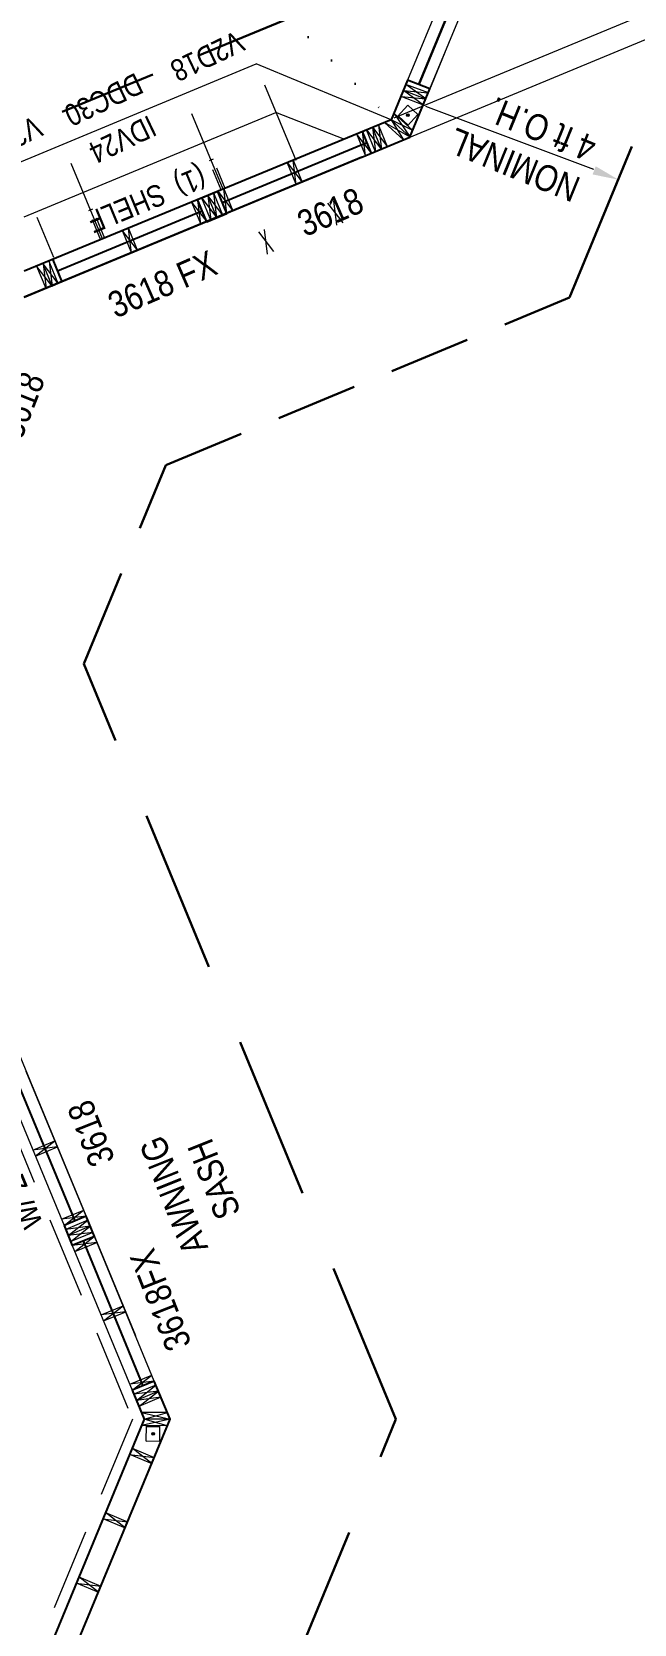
# Model space of a CAD drawing. Header units: inches. Extents: x -10188 to 9179, y -281 to 6710.
# Drawn here: x 4295.7 to 4434.2, y 1046 to 1411.8 of the extents above; entities that cross this region are included whole.
import ezdxf

# ---------------------------------------------------------------- set-up
doc = ezdxf.new("R2010")
doc.units = ezdxf.units.IN
doc.header["$MEASUREMENT"] = 0
for name, pattern in [('ACAD_ISO07W100', [3, 0, -3]), ('CENTER', [2, 1.25, -0.25, 0.25, -0.25]), ('HIDDEN', [0.375, 0.25, -0.125])]:
    doc.linetypes.add(name, pattern=pattern)
for name, color, linetype, lineweight in [('BALCONY', 7, 'Continuous', 9), ('BUILT-INS', 6, 'Continuous', 9), ('CONCRETE', 7, 'Continuous', 20), ('DOORS', 7, 'Continuous', 30), ('FOUNDATION', 7, 'HIDDEN', 20), ('GRID', 1, 'CENTER', 20), ('LITE COVE', 7, 'HIDDEN', 30), ('ROOF BEAMS', 3, 'HIDDEN', 30), ('ROOFLINE', 7, 'HIDDEN', 30), ('WALL FRAMING', 7, 'Continuous', 30), ('WINDOWS', 5, 'Continuous', 30)]:
    doc.layers.add(name, color=color, linetype=linetype, lineweight=lineweight)
doc.layers.add('WALLS', color=5, linetype='Continuous')
doc.styles.add('ARCHENTLTD', font='technical.ttf', dxfattribs={"height": 0.1875})
doc.dimstyles.new('ARCHENTLTD', dxfattribs={"dimscale": 0.05, "dimtxt": 0.1875, "dimasz": 3, "dimexe": 9, "dimexo": 1, "dimgap": 2.5, "dimtad": 0, "dimdec": 1, "dimzin": 1, "dimdsep": 46, "dimlunit": 4, "dimtxsty": 'ARCHENTLTD', "dimblk": 'ARCHTICK', "dimcen": 6, "dimclrd": 256, "dimclre": 256, "dimclrt": 256, "dimaunit": 1, "dimadec": 0, "dimazin": 0, "dimtfac": 1, "dimtdec": 1, "dimtofl": 0, "dimtmove": 1, "dimatfit": 3, "dimldrblk": 'ARCHTICK', "dimfxl": 1, "dimfrac": 2, "dimtolj": 1, "dimtzin": 0, "dimlwd": 9, "dimlwe": 9, "dimarcsym": 0})

# ---------------------------------------------------------------- blocks, each defined once
blk = doc.blocks.new('_ArchTick')
at = {"color": 0, "linetype": 'ByBlock', "const_width": 0.15}
blk.add_lwpolyline([(-0.5, -0.5), (0.5, 0.5)], dxfattribs=at)

msp = doc.modelspace()

# ---------------------------------------------------------------- hatches: boundary and pattern name
at = {"layer": 'WALL FRAMING', "lineweight": 9, "ltscale": 150}
for points in [[(4382.15, 1392.97, 1), (4382.15, 1392.35, 1)], [(4323.57, 1090.06, 1), (4323.57, 1089.44, 1)]]:
    msp.add_hatch(color=256, dxfattribs=at).paths.add_polyline_path(points)

# ---------------------------------------------------------------- linework, layer by layer
at = {"layer": 'BALCONY', "lineweight": 20, "ltscale": 50}
msp.add_line((4379.02, 1392.08), (4495.95, 1440.48), dxfattribs=at)
at = {"layer": 'BALCONY', "color": 3, "linetype": 'ByBlock', "lineweight": 20, "ltscale": 50}
msp.add_line((4381.12, 1387), (4500.16, 1436.27), dxfattribs=at)
at = {"layer": 'BUILT-INS', "color": 6, "linetype": 'Continuous', "lineweight": 9, "ltscale": 5}
for p, q in [((4282.8, 1377.68), (4347.23, 1404.42)), ((4293.94, 1369.31), (4351.77, 1393.31))]:
    msp.add_line(p, q, dxfattribs=at)
at = {"layer": 'BUILT-INS', "color": 6, "linetype": 'HIDDEN', "lineweight": 9, "ltscale": 75}
for p, q in [((4356.43, 1382.26), (4347.23, 1404.42)), ((4339.68, 1375.66), (4330.6, 1397.52)), ((4311.94, 1364.23), (4302.9, 1386.02))]:
    msp.add_line(p, q, dxfattribs=at)
at = {"layer": 'BUILT-INS', "color": 6, "linetype": 'Continuous', "lineweight": 9, "ltscale": 75}
for p, q in [((4378.3, 1391.57), (4347.23, 1404.42)), ((4367.64, 1387.07), (4351.77, 1393.31))]:
    msp.add_line(p, q, dxfattribs=at)
at = {"layer": 'BUILT-INS', "linetype": 'Continuous', "lineweight": 9, "ltscale": 40}
for p, q in [((4337.36, 1382.54), (4336.44, 1382.16)), ((4309.65, 1371.04), (4308.73, 1370.66))]:
    msp.add_line(p, q, dxfattribs=at)
at = {"layer": 'BUILT-INS', "color": 6, "linetype": 'HIDDEN', "lineweight": 9, "ltscale": 20}
for p, q in [((4339.23, 1375.47), (4336.44, 1382.16)), ((4340.15, 1375.85), (4337.36, 1382.54)), ((4311.52, 1363.97), (4308.73, 1370.66)), ((4312.44, 1364.35), (4309.65, 1371.04))]:
    msp.add_line(p, q, dxfattribs=at)
at = {"layer": 'BUILT-INS', "linetype": 'HIDDEN', "lineweight": 20, "ltscale": 40}
msp.add_line((4296.83, 1369.23), (4300.84, 1359.65), dxfattribs=at)
at = {"layer": 'FOUNDATION', "lineweight": 20, "ltscale": 75}
for p, q in [((4289.08, 1164.89), (4318.8, 1093.09)), ((4318.8, 1093.09), (4229.03, 876.51))]:
    msp.add_line(p, q, dxfattribs=at)
at = {"layer": 'FOUNDATION', "color": 7, "linetype": 'Continuous', "lineweight": 9, "ltscale": 25}
msp.add_solid([(4425.34, 1380.92), (4430.58, 1377.83), (4424.62, 1379.05)], dxfattribs=at)
at = {"layer": 'GRID', "ltscale": 50}
for p, q in [((4419.33, 1476.33), (4382.62, 1387.62)), ((4293.93, 1350.86), (4382.62, 1387.62)), ((4257.35, 1262.47), (4327.46, 1093.09)), ((4327.46, 1093.09), (4237.69, 876.51))]:
    msp.add_line(p, q, dxfattribs=at)
at = {"layer": 'LITE COVE', "color": 7, "linetype": 'ACAD_ISO07W100', "lineweight": 30, "ltscale": 2.5}
msp.add_line((4310.7, 1458.77), (4378.3, 1391.57), dxfattribs=at)
at = {"layer": 'ROOF BEAMS', "lineweight": 20, "ltscale": 50}
msp.add_line((4341.38, 1370.41), (4308.12, 1356.63), dxfattribs=at)
at = {"layer": 'ROOFLINE', "linetype": 'HIDDEN', "ltscale": 150}
for p, q in [((4419.32, 1350.78), (4471.13, 1475.96)), ((4379.41, 1093.07), (4307.61, 1266.61)), ((4289.66, 876.55), (4379.41, 1093.07))]:
    msp.add_line(p, q, dxfattribs=at)
at = {"layer": 'ROOFLINE', "ltscale": 90}
msp.add_line((4354.67, 1414.86), (4293.43, 1389.57), dxfattribs=at)
at = {"layer": 'ROOFLINE', "linetype": 'HIDDEN', "ltscale": 75}
msp.add_line((4326.49, 1312.29), (4419.32, 1350.78), dxfattribs=at)
at = {"layer": 'ROOFLINE', "linetype": 'HIDDEN', "ltscale": 90}
msp.add_line((4307.61, 1266.61), (4326.49, 1312.29), dxfattribs=at)
at = {"layer": 'WALL FRAMING', "lineweight": 9, "ltscale": 75}
for p, q in [((4386.31, 1396.37), (4381.17, 1398.34)), ((4386.85, 1397.77), (4381.71, 1399.74)), ((4385.77, 1394.97), (4380.63, 1396.94))]:
    msp.add_line(p, q, dxfattribs=at)
at = {"layer": 'WALL FRAMING', "lineweight": 9, "ltscale": 150}
for p, q in [((4381.17, 1398.34), (4386.82, 1397.78)), ((4385.71, 1394.99), (4381.17, 1398.34)), ((4386.25, 1396.39), (4381.71, 1399.74)), ((4386.82, 1397.78), (4386.25, 1396.39)), ((4380.63, 1396.94), (4386.28, 1396.38)), ((4375.38, 1390.47), (4376.1, 1384.81)), ((4382.64, 1387.61), (4376.78, 1390.95)), ((4383.25, 1389.14), (4378.3, 1391.57)), ((4378.3, 1391.57), (4381.12, 1387)), ((4378.93, 1393.09), (4382.64, 1387.61)), ((4372.61, 1389.32), (4376.1, 1384.81)), ((4374, 1389.89), (4374.72, 1384.24)), ((4374, 1389.89), (4377.49, 1385.39)), ((4334.74, 1373.62), (4338.23, 1369.11)), ((4339.61, 1369.69), (4336.12, 1374.19)), ((4336.12, 1374.19), (4336.84, 1368.54)), ((4338.23, 1369.11), (4337.51, 1374.77)), ((4300.35, 1353.41), (4301.74, 1353.99)), ((4304.03, 1135.29), (4308.54, 1138.78)), ((4309.12, 1137.4), (4303.46, 1136.68)), ((4309.7, 1136.01), (4304.04, 1135.3)), ((4304.61, 1133.91), (4309.12, 1137.4)), ((4324.8, 1099.51), (4319.14, 1098.8)), ((4319.14, 1098.8), (4319.72, 1097.41)), ((4319.72, 1097.41), (4324.22, 1100.9)), ((4325.37, 1098.13), (4319.72, 1097.41)), ((4320.29, 1096.03), (4324.8, 1099.51)), ((4320.89, 1094.6), (4327.46, 1093.09)), ((4321.51, 1093.1), (4326.84, 1094.59)), ((4327.46, 1093.09), (4320.89, 1091.6)), ((4326.83, 1091.59), (4321.51, 1093.1)), ((4318.15, 1085.01), (4323.81, 1084.3)), ((4323.24, 1082.91), (4318.73, 1086.4)), ((4312.03, 1070.23), (4317.68, 1069.52)), ((4317.11, 1068.13), (4312.6, 1071.62)), ((4305.9, 1055.45), (4311.56, 1054.74)), ((4310.98, 1053.35), (4306.48, 1056.84))]:
    msp.add_line(p, q, dxfattribs=at)
at = {"layer": 'WALL FRAMING', "color": 9, "linetype": 'Continuous', "lineweight": 5, "ltscale": 150}
for p, q in [((4382.12, 1394.92), (4379.75, 1392.36)), ((4384.44, 1392.83), (4382.12, 1394.92)), ((4382.19, 1390.4), (4379.9, 1392.52)), ((4384.44, 1392.83), (4382.04, 1390.24)), ((4322, 1088.07), (4322.01, 1091.6)), ((4322.01, 1091.39), (4325.13, 1091.38)), ((4325.13, 1088.11), (4325.13, 1091.6)), ((4322, 1088.07), (4325.13, 1088.11))]:
    msp.add_line(p, q, dxfattribs=at)
at = {"layer": 'WALL FRAMING', "lineweight": 20, "ltscale": 75}
for p, q in [((4377.49, 1385.39), (4375.38, 1390.47)), ((4374.72, 1384.24), (4372.61, 1389.32)), ((4376.1, 1384.81), (4374, 1389.89)), ((4336.84, 1368.54), (4334.74, 1373.62)), ((4338.23, 1369.11), (4336.12, 1374.19)), ((4339.61, 1369.69), (4337.51, 1374.77)), ((4298.97, 1352.84), (4296.86, 1357.92)), ((4300.35, 1353.41), (4298.25, 1358.49)), ((4301.74, 1353.99), (4299.63, 1359.07)), ((4308.54, 1138.78), (4303.46, 1136.68)), ((4309.12, 1137.4), (4304.03, 1135.29)), ((4309.69, 1136.01), (4304.61, 1133.91)), ((4324.22, 1100.9), (4319.14, 1098.8)), ((4324.8, 1099.52), (4319.72, 1097.41)), ((4325.37, 1098.13), (4320.29, 1096.03)), ((4318.15, 1085.02), (4323.24, 1082.91)), ((4318.72, 1086.4), (4323.81, 1084.3)), ((4312.02, 1070.24), (4317.11, 1068.13)), ((4312.6, 1071.62), (4317.68, 1069.52)), ((4305.9, 1055.46), (4310.98, 1053.35)), ((4306.47, 1056.84), (4311.56, 1054.74))]:
    msp.add_line(p, q, dxfattribs=at)
at = {"layer": 'WALL FRAMING', "lineweight": 20, "ltscale": 150}
for p, q in [((4381.12, 1387), (4376.77, 1390.94)), ((4382.64, 1387.61), (4378.3, 1391.57)), ((4383.25, 1389.14), (4378.93, 1393.09)), ((4326.84, 1094.59), (4320.89, 1094.6)), ((4326.83, 1091.59), (4320.88, 1091.6)), ((4327.46, 1093.09), (4321.51, 1093.1))]:
    msp.add_line(p, q, dxfattribs=at)
at = {"layer": 'WALL FRAMING', "linetype": 'HIDDEN', "lineweight": 9, "ltscale": 25}
for p, q in [((4370.29, 1388.39), (4373.78, 1383.88)), ((4372.4, 1383.31), (4371.69, 1388.93)), ((4354.36, 1381.77), (4357.85, 1377.26)), ((4356.47, 1376.69), (4355.76, 1382.32)), ((4340.53, 1370.1), (4339.82, 1375.72)), ((4332.43, 1372.66), (4335.92, 1368.16)), ((4334.53, 1367.58), (4333.82, 1373.21)), ((4338.42, 1375.17), (4341.91, 1370.67)), ((4363.7, 1372.45), (4367.19, 1367.94)), ((4365.8, 1367.37), (4365.09, 1373)), ((4316.49, 1366.05), (4319.98, 1361.55)), ((4318.6, 1360.98), (4317.89, 1366.6)), ((4347.77, 1365.83), (4351.26, 1361.32)), ((4349.87, 1360.75), (4349.16, 1366.38)), ((4300.35, 1353.41), (4296.86, 1357.92)), ((4301.74, 1353.99), (4298.25, 1358.49)), ((4298.25, 1358.49), (4298.97, 1352.84)), ((4299.63, 1359.07), (4300.35, 1353.41)), ((4296.46, 1153.53), (4300.97, 1157.02)), ((4301.54, 1155.63), (4295.91, 1154.92)), ((4308.16, 1139.71), (4302.53, 1139)), ((4303.08, 1137.6), (4307.58, 1141.1)), ((4305.54, 1131.59), (4310.04, 1135.08)), ((4310.62, 1133.69), (4304.99, 1132.98)), ((4317.24, 1117.77), (4311.62, 1117.06)), ((4312.17, 1115.66), (4316.67, 1119.15)), ((4323.84, 1101.83), (4318.21, 1101.12)), ((4318.76, 1099.72), (4323.26, 1103.21))]:
    msp.add_line(p, q, dxfattribs=at)
at = {"layer": 'WALL FRAMING', "linetype": 'HIDDEN', "lineweight": 20, "ltscale": 25}
for p, q in [((4370.3, 1388.36), (4372.41, 1383.28)), ((4354.37, 1381.74), (4356.48, 1376.66)), ((4355.76, 1382.32), (4357.86, 1377.24)), ((4339.82, 1375.73), (4341.92, 1370.65)), ((4332.42, 1372.67), (4334.53, 1367.59)), ((4333.82, 1373.21), (4335.93, 1368.13)), ((4316.5, 1366.03), (4318.61, 1360.95)), ((4317.89, 1366.6), (4319.99, 1361.53)), ((4300.57, 1359.42), (4302.67, 1354.35)), ((4295.91, 1154.92), (4300.99, 1157.03)), ((4296.49, 1153.54), (4301.56, 1155.64)), ((4302.53, 1139), (4307.61, 1141.11)), ((4305.56, 1131.6), (4310.64, 1133.7)), ((4311.61, 1117.06), (4316.69, 1119.16)), ((4312.19, 1115.67), (4317.27, 1117.78)), ((4318.21, 1101.12), (4323.29, 1103.22))]:
    msp.add_line(p, q, dxfattribs=at)
at = {"layer": 'WALL FRAMING', "lineweight": 9, "ltscale": 50}
msp.add_line((4280.4, 1206.78), (4298.77, 1162.43), dxfattribs=at)
at = {"layer": 'WALL FRAMING', "color": 9, "linetype": 'Continuous', "lineweight": 5, "ltscale": 150}
for centre in [(4382.15, 1392.66), (4323.57, 1089.75)]:
    msp.add_circle(centre, 0.312, dxfattribs=at)
at = {"layer": 'WALLS', "color": 4, "lineweight": 20, "ltscale": 50}
for p, q in [((4409.61, 1467.22), (4382.07, 1400.67)), ((4371.69, 1388.93), (4338.43, 1375.15)), ((4289.31, 1170.87), (4303.08, 1137.6)), ((4304.99, 1132.98), (4318.76, 1099.72))]:
    msp.add_line(p, q, dxfattribs=at)
at = {"layer": 'WALLS', "color": 4, "lineweight": 20, "ltscale": 75}
for p, q in [((4387.2, 1398.7), (4414.7, 1465.12)), ((4369.5, 1387.94), (4352.85, 1381.09)), ((4340.54, 1370.07), (4373.79, 1383.85)), ((4302.66, 1354.37), (4335.92, 1368.15)), ((4308.17, 1139.71), (4294.4, 1172.98)), ((4323.84, 1101.83), (4310.08, 1135.09))]:
    msp.add_line(p, q, dxfattribs=at)
at = {"layer": 'WALLS', "color": 4, "ltscale": 50}
for p, q in [((4382.07, 1400.67), (4378.3, 1391.57)), ((4338.43, 1375.15), (4333.81, 1373.23)), ((4303.08, 1137.6), (4304.99, 1132.98)), ((4318.76, 1099.72), (4321.5, 1093.09)), ((4321.5, 1093.09), (4231.73, 876.51))]:
    msp.add_line(p, q, dxfattribs=at)
at = {"layer": 'WALLS', "color": 4, "ltscale": 75}
for p, q in [((4387.2, 1398.7), (4382.07, 1400.67)), ((4382.62, 1387.62), (4387.2, 1398.7)), ((4378.3, 1391.57), (4293.94, 1356.81)), ((4371.53, 1383.02), (4382.62, 1387.62)), ((4373.79, 1383.85), (4371.69, 1388.93)), ((4371.53, 1383.02), (4293.94, 1350.86)), ((4335.92, 1368.15), (4333.81, 1373.23)), ((4340.54, 1370.07), (4338.43, 1375.15)), ((4335.92, 1368.15), (4340.54, 1370.07)), ((4302.66, 1354.37), (4300.56, 1359.45)), ((4293.94, 1350.86), (4308.08, 1356.72)), ((4308.16, 1139.71), (4303.08, 1137.6)), ((4310.08, 1135.09), (4308.17, 1139.71)), ((4310.07, 1135.09), (4304.99, 1132.98)), ((4323.84, 1101.83), (4318.76, 1099.72)), ((4327.46, 1093.09), (4323.84, 1101.83)), ((4237.69, 876.51), (4327.46, 1093.09))]:
    msp.add_line(p, q, dxfattribs=at)
at = {"layer": 'WINDOWS', "ltscale": 75}
msp.add_line((4384.64, 1399.69), (4412.09, 1466.2), dxfattribs=at)
at = {"layer": 'WINDOWS', "lineweight": 25, "ltscale": 75}
for p, q in [((4339.48, 1372.61), (4372.74, 1386.39)), ((4301.61, 1356.91), (4334.86, 1370.69)), ((4305.62, 1138.66), (4291.85, 1171.92)), ((4321.3, 1100.77), (4307.53, 1134.04))]:
    msp.add_line(p, q, dxfattribs=at)

# ---------------------------------------------------------------- texts
at = {"layer": 'BUILT-INS', "color": 6, "linetype": 'Continuous', "lineweight": 30, "ltscale": 1.5, "char_height": 5, "style": 'ARCHENTLTD'}
for s, insert, attachment_point, rotation in [(' V2D18\\P\\P{\\H1.999x;  }', (4332.06, 1416.35), 5, 205.5669), ('DDC30\\P{\\H1.999x;  }', (4309.31, 1402.26), 5, 205.5669), (' V2D18\\P\\P{\\H1.999x;  }', (4285.62, 1396.77), 5, 205.5669), ('IDV24\\P{\\H1.999x;  }', (4313.65, 1393.09), 5, 205.5669), ('(1)  SHELF\\P{\\H1.999x;  }', (4309.87, 1365.45), 3, 202.5214)]:
    msp.add_mtext(s, dxfattribs=dict(at, insert=insert, attachment_point=attachment_point, rotation=rotation))
at = {"layer": 'CONCRETE', "linetype": 'Continuous', "lineweight": 30, "ltscale": 1.5, "insert": (4289.63, 1164.47), "char_height": 6, "attachment_point": 5, "rotation": 112.5786, "style": 'ARCHENTLTD'}
msp.add_mtext(' w/ 2"%%c HANDRAIL\\P  ', dxfattribs=at)
at = {"layer": 'DOORS', "color": 7, "linetype": 'Continuous', "lineweight": 30, "ltscale": 1.5, "insert": (4419.96, 1372.55), "char_height": 6, "attachment_point": 1, "rotation": 157.8528, "style": 'ARCHENTLTD'}
msp.add_mtext('NOMINAL\\P4 ft O.H.\\P{\\H1.999x;  }', dxfattribs=at)
at = {"layer": 'WINDOWS', "color": 7, "linetype": 'Continuous', "lineweight": 30, "char_height": 6, "style": 'ARCHENTLTD'}
for s, insert, attachment_point, rotation in [('3618 \\P\\P  ', (4370.11, 1376.24), 3, 23.5728), ('3618 FX \\P\\P  ', (4336.38, 1361.8), 3, 23.5728), ('3618 \\P\\P  ', (4293.25, 1334.24), 3, 68.5728), ('3618 \\P\\P  ', (4309.29, 1150.49), 1, 111.509), ('AWNING  \\PSASH\\P\\P  ', (4342.25, 1150.07), 5, 111.7856), ('3618FX \\P\\P  ', (4326.89, 1108.16), 1, 111.509)]:
    msp.add_mtext(s, dxfattribs=dict(at, insert=insert, attachment_point=attachment_point, rotation=rotation))

# ---------------------------------------------------------------- leaders
at = {"layer": 'FOUNDATION', "color": 7, "linetype": 'Continuous', "lineweight": 9, "ltscale": 25}
msp.add_leader([(4386.23, 1394.73), (4424.79, 1380.22)], dimstyle='ARCHENTLTD', override={"dimgap": 1, "dimtad": 0}, dxfattribs=at)

doc.saveas('drawing.dxf')
